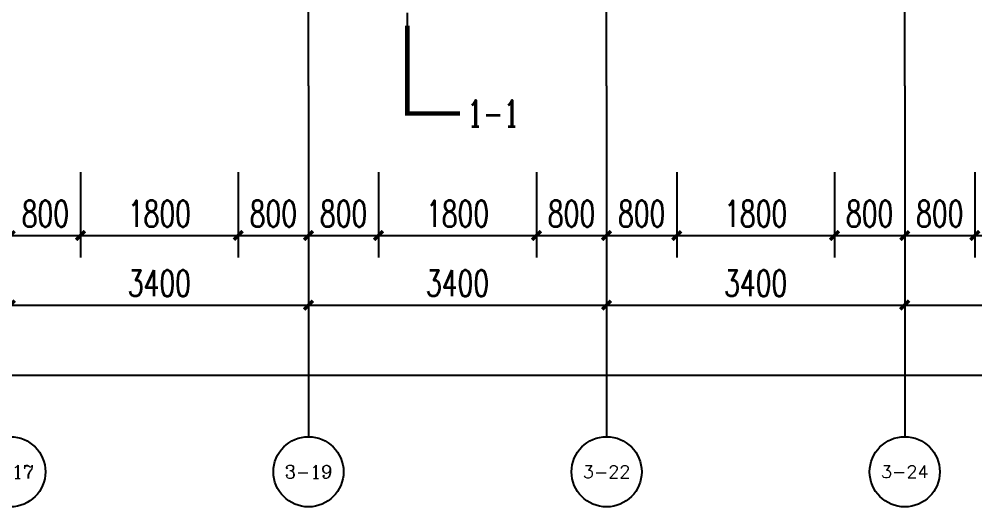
# Model space of a CAD drawing. Extents: x -59851 to 653804, y -249523 to 437614.
# Drawn here: x -13414 to -2514, y 186780 to 192339 of the extents above; entities that cross this region are included whole.
import ezdxf
from ezdxf.enums import TextEntityAlignment as Align

# ---------------------------------------------------------------- set-up
doc = ezdxf.new("R2010")
doc.units = 0
doc.header["$LTSCALE"] = 1000
doc.header["$MEASUREMENT"] = 0
doc.linetypes.add('DASH', pattern=[0.35, 0.25, -0.1])
for name, color, linetype in [('A-第三道尺寸线', 105, 'Continuous'), ('AXIS', 3, 'Continuous'), ('AXIS_TEXT', 7, 'Continuous'), ('DIM_SYMB', 3, 'Continuous'), ('DOTE', 16, 'Continuous'), ('PUB_TEXT', 7, 'Continuous')]:
    doc.layers.add(name, color=color, linetype=linetype)
doc.styles.add('_TCH_AXIS', font='COMPLEX', dxfattribs={"bigfont": 'GBCBIG'})
doc.styles.add('_TCH_DIM_T3', font='SIMPLEX.shx', dxfattribs={"width": 0.705882, "bigfont": 'GBCBIG.shx'})
doc.styles.add('_TCH_LABEL', font='COMPLEX', dxfattribs={"bigfont": 'GBCBIG'})
doc.styles.add('COMPLEX', font='COMPLEX')
doc.dimstyles.new('_TCH_ARCH&&100', dxfattribs={"dimtxt": 297.5, "dimasz": 100, "dimexe": 250, "dimexo": 300, "dimgap": 100, "dimtad": 1, "dimdec": 0, "dimzin": 0, "dimdsep": 46, "dimtxsty": '_TCH_DIM_T3', "dimblk": 'ARCHTICK', "dimcen": 0.09, "dimclrt": 7, "dimazin": 2, "dimtfac": 1, "dimtdec": 0, "dimtix": 1, "dimtmove": 2, "dimatfit": 3, "dimfxl": 0, "dimtolj": 1, "dimtzin": 0, "dimarcsym": 0})

# ---------------------------------------------------------------- blocks, each defined once
blk = doc.blocks.new('_ArchTick')
at = {"color": 0, "linetype": 'ByBlock', "const_width": 0.4}
blk.add_lwpolyline([(-0.5, -0.5), (0.5, 0.5)], dxfattribs=at)
blk = doc.blocks.new('*D3347')
at = {"layer": 'AXIS', "color": 0, "lineweight": -2, "transparency": 16777216}
for p, q in [((-13514, 191280), (-13514, 188830)), ((-10114, 191280), (-10114, 188830)), ((-13514, 189080), (-10114, 189080))]:
    blk.add_line(p, q, dxfattribs=at)
at = {"layer": 'Defpoints', "color": 0, "transparency": 16777216}
for p in [(-13514, 191580), (-10114, 191580), (-10114, 189080)]:
    blk.add_point(p, dxfattribs=at)
at = {"layer": 'AXIS', "color": 0, "lineweight": -2, "transparency": 16777216, "xscale": 100, "yscale": 100, "zscale": 100, "rotation": 180}
blk.add_blockref('_ArchTick', (-13514, 189080), dxfattribs=at)
at = {"layer": 'AXIS', "color": 0, "lineweight": -2, "transparency": 16777216, "xscale": 100, "yscale": 100, "zscale": 100}
blk.add_blockref('_ArchTick', (-10114, 189080), dxfattribs=at)
at = {"layer": 'AXIS', "color": 7, "transparency": 16777216, "insert": (-11814, 189329), "char_height": 297.5, "attachment_point": 5, "style": '_TCH_DIM_T3'}
blk.add_mtext('\\A1;3400', dxfattribs=at)
blk = doc.blocks.new('*D3348')
at = {"layer": 'AXIS', "color": 0, "lineweight": -2, "transparency": 16777216}
for p, q in [((-10114, 191280), (-10114, 188830)), ((-6714, 191280), (-6714, 188830)), ((-10114, 189080), (-6714, 189080))]:
    blk.add_line(p, q, dxfattribs=at)
at = {"layer": 'Defpoints', "color": 0, "transparency": 16777216}
for p in [(-10114, 191580), (-6714, 191580), (-6714, 189080)]:
    blk.add_point(p, dxfattribs=at)
at = {"layer": 'AXIS', "color": 0, "lineweight": -2, "transparency": 16777216, "xscale": 100, "yscale": 100, "zscale": 100, "rotation": 180}
blk.add_blockref('_ArchTick', (-10114, 189080), dxfattribs=at)
at = {"layer": 'AXIS', "color": 0, "lineweight": -2, "transparency": 16777216, "xscale": 100, "yscale": 100, "zscale": 100}
blk.add_blockref('_ArchTick', (-6714, 189080), dxfattribs=at)
at = {"layer": 'AXIS', "color": 7, "transparency": 16777216, "insert": (-8414, 189329), "char_height": 297.5, "attachment_point": 5, "style": '_TCH_DIM_T3'}
blk.add_mtext('\\A1;3400', dxfattribs=at)
blk = doc.blocks.new('*D3349')
at = {"layer": 'AXIS', "color": 0, "lineweight": -2, "transparency": 16777216}
for p, q in [((-6714, 191280), (-6714, 188830)), ((-3314, 191280), (-3314, 188830)), ((-6714, 189080), (-3314, 189080))]:
    blk.add_line(p, q, dxfattribs=at)
at = {"layer": 'Defpoints', "color": 0, "transparency": 16777216}
for p in [(-6714, 191580), (-3314, 191580), (-3314, 189080)]:
    blk.add_point(p, dxfattribs=at)
at = {"layer": 'AXIS', "color": 0, "lineweight": -2, "transparency": 16777216, "xscale": 100, "yscale": 100, "zscale": 100, "rotation": 180}
blk.add_blockref('_ArchTick', (-6714, 189080), dxfattribs=at)
at = {"layer": 'AXIS', "color": 0, "lineweight": -2, "transparency": 16777216, "xscale": 100, "yscale": 100, "zscale": 100}
blk.add_blockref('_ArchTick', (-3314, 189080), dxfattribs=at)
at = {"layer": 'AXIS', "color": 7, "transparency": 16777216, "insert": (-5014, 189329), "char_height": 297.5, "attachment_point": 5, "style": '_TCH_DIM_T3'}
blk.add_mtext('\\A1;3400', dxfattribs=at)
blk = doc.blocks.new('*D3350')
at = {"layer": 'AXIS', "color": 0, "lineweight": -2, "transparency": 16777216}
for p, q in [((-3314, 191280), (-3314, 188830)), ((-314, 191280), (-314, 188830)), ((-3314, 189080), (-314, 189080))]:
    blk.add_line(p, q, dxfattribs=at)
at = {"layer": 'Defpoints', "color": 0, "transparency": 16777216}
for p in [(-3314, 191580), (-314, 191580), (-314, 189080)]:
    blk.add_point(p, dxfattribs=at)
at = {"layer": 'AXIS', "color": 0, "lineweight": -2, "transparency": 16777216, "xscale": 100, "yscale": 100, "zscale": 100, "rotation": 180}
blk.add_blockref('_ArchTick', (-3314, 189080), dxfattribs=at)
at = {"layer": 'AXIS', "color": 0, "lineweight": -2, "transparency": 16777216, "xscale": 100, "yscale": 100, "zscale": 100}
blk.add_blockref('_ArchTick', (-314, 189080), dxfattribs=at)
at = {"layer": 'AXIS', "color": 7, "transparency": 16777216, "insert": (-1814, 189329), "char_height": 297.5, "attachment_point": 5, "style": '_TCH_DIM_T3'}
blk.add_mtext('\\A1;3000', dxfattribs=at)
blk = doc.blocks.new('*D3356')
at = {"layer": 'AXIS', "color": 0, "lineweight": -2, "transparency": 16777216}
for p, q in [((-44214, 189323), (-44214, 188030)), ((14486, 189323), (14486, 188030)), ((-44214, 188280), (14486, 188280))]:
    blk.add_line(p, q, dxfattribs=at)
at = {"layer": 'Defpoints', "color": 0, "transparency": 16777216}
for p in [(-44214, 189623), (14486, 189623), (14486, 188280)]:
    blk.add_point(p, dxfattribs=at)
at = {"layer": 'AXIS', "color": 0, "lineweight": -2, "transparency": 16777216, "xscale": 100, "yscale": 100, "zscale": 100, "rotation": 180}
blk.add_blockref('_ArchTick', (-44214, 188280), dxfattribs=at)
at = {"layer": 'AXIS', "color": 0, "lineweight": -2, "transparency": 16777216, "xscale": 100, "yscale": 100, "zscale": 100}
blk.add_blockref('_ArchTick', (14486, 188280), dxfattribs=at)
at = {"layer": 'AXIS', "color": 7, "transparency": 16777216, "insert": (-14864, 188529), "char_height": 297.5, "attachment_point": 5, "style": '_TCH_DIM_T3'}
blk.add_mtext('\\A1;58700', dxfattribs=at)
blk = doc.blocks.new('_AXISO')
blk.add_circle((0, 0), 0.5)
at = {"layer": 'AXIS_TEXT', "style": 'COMPLEX', "width": 1.041667}
blk.add_attdef('A', text='', height=0.56, dxfattribs=at).set_placement((-0.25, -0.28), (0.25, -0.28), align=Align.FIT)
blk = doc.blocks.new('*D3518')
at = {"layer": 'A-第三道尺寸线', "color": 0, "lineweight": -2, "transparency": 16777216}
for p, q in [((-13514, 190593), (-13514, 189623)), ((-12714, 190593), (-12714, 189623)), ((-13514, 189873), (-12714, 189873))]:
    blk.add_line(p, q, dxfattribs=at)
at = {"layer": 'Defpoints', "color": 0, "transparency": 16777216}
for p in [(-13514, 190893), (-12714, 190893), (-12714, 189873)]:
    blk.add_point(p, dxfattribs=at)
at = {"layer": 'A-第三道尺寸线', "color": 0, "lineweight": -2, "transparency": 16777216, "xscale": 100, "yscale": 100, "zscale": 100, "rotation": 180}
blk.add_blockref('_ArchTick', (-13514, 189873), dxfattribs=at)
at = {"layer": 'A-第三道尺寸线', "color": 0, "lineweight": -2, "transparency": 16777216, "xscale": 100, "yscale": 100, "zscale": 100}
blk.add_blockref('_ArchTick', (-12714, 189873), dxfattribs=at)
at = {"layer": 'A-第三道尺寸线', "color": 7, "transparency": 16777216, "insert": (-13114, 190122), "char_height": 297.5, "attachment_point": 5, "style": '_TCH_DIM_T3'}
blk.add_mtext('\\A1;800', dxfattribs=at)
blk = doc.blocks.new('*D3519')
at = {"layer": 'A-第三道尺寸线', "color": 0, "lineweight": -2, "transparency": 16777216}
for p, q in [((-12714, 190593), (-12714, 189623)), ((-10914, 190593), (-10914, 189623)), ((-12714, 189873), (-10914, 189873))]:
    blk.add_line(p, q, dxfattribs=at)
at = {"layer": 'Defpoints', "color": 0, "transparency": 16777216}
for p in [(-12714, 190893), (-10914, 190893), (-10914, 189873)]:
    blk.add_point(p, dxfattribs=at)
at = {"layer": 'A-第三道尺寸线', "color": 0, "lineweight": -2, "transparency": 16777216, "xscale": 100, "yscale": 100, "zscale": 100, "rotation": 180}
blk.add_blockref('_ArchTick', (-12714, 189873), dxfattribs=at)
at = {"layer": 'A-第三道尺寸线', "color": 0, "lineweight": -2, "transparency": 16777216, "xscale": 100, "yscale": 100, "zscale": 100}
blk.add_blockref('_ArchTick', (-10914, 189873), dxfattribs=at)
at = {"layer": 'A-第三道尺寸线', "color": 7, "transparency": 16777216, "insert": (-11814, 190122), "char_height": 297.5, "attachment_point": 5, "style": '_TCH_DIM_T3'}
blk.add_mtext('\\A1;1800', dxfattribs=at)
blk = doc.blocks.new('*D3520')
at = {"layer": 'A-第三道尺寸线', "color": 0, "lineweight": -2, "transparency": 16777216}
for p, q in [((-10914, 190593), (-10914, 189623)), ((-10114, 190593), (-10114, 189623)), ((-10914, 189873), (-10114, 189873))]:
    blk.add_line(p, q, dxfattribs=at)
at = {"layer": 'Defpoints', "color": 0, "transparency": 16777216}
for p in [(-10914, 190893), (-10114, 190893), (-10114, 189873)]:
    blk.add_point(p, dxfattribs=at)
at = {"layer": 'A-第三道尺寸线', "color": 0, "lineweight": -2, "transparency": 16777216, "xscale": 100, "yscale": 100, "zscale": 100, "rotation": 180}
blk.add_blockref('_ArchTick', (-10914, 189873), dxfattribs=at)
at = {"layer": 'A-第三道尺寸线', "color": 0, "lineweight": -2, "transparency": 16777216, "xscale": 100, "yscale": 100, "zscale": 100}
blk.add_blockref('_ArchTick', (-10114, 189873), dxfattribs=at)
at = {"layer": 'A-第三道尺寸线', "color": 7, "transparency": 16777216, "insert": (-10514, 190122), "char_height": 297.5, "attachment_point": 5, "style": '_TCH_DIM_T3'}
blk.add_mtext('\\A1;800', dxfattribs=at)
blk = doc.blocks.new('*D3521')
at = {"layer": 'A-第三道尺寸线', "color": 0, "lineweight": -2, "transparency": 16777216}
for p, q in [((-10114, 190593), (-10114, 189623)), ((-9314, 190593), (-9314, 189623)), ((-10114, 189873), (-9314, 189873))]:
    blk.add_line(p, q, dxfattribs=at)
at = {"layer": 'Defpoints', "color": 0, "transparency": 16777216}
for p in [(-10114, 190893), (-9314, 190893), (-9314, 189873)]:
    blk.add_point(p, dxfattribs=at)
at = {"layer": 'A-第三道尺寸线', "color": 0, "lineweight": -2, "transparency": 16777216, "xscale": 100, "yscale": 100, "zscale": 100, "rotation": 180}
blk.add_blockref('_ArchTick', (-10114, 189873), dxfattribs=at)
at = {"layer": 'A-第三道尺寸线', "color": 0, "lineweight": -2, "transparency": 16777216, "xscale": 100, "yscale": 100, "zscale": 100}
blk.add_blockref('_ArchTick', (-9314, 189873), dxfattribs=at)
at = {"layer": 'A-第三道尺寸线', "color": 7, "transparency": 16777216, "insert": (-9714, 190122), "char_height": 297.5, "attachment_point": 5, "style": '_TCH_DIM_T3'}
blk.add_mtext('\\A1;800', dxfattribs=at)
blk = doc.blocks.new('*D3522')
at = {"layer": 'A-第三道尺寸线', "color": 0, "lineweight": -2, "transparency": 16777216}
for p, q in [((-9314, 190593), (-9314, 189623)), ((-7514, 190593), (-7514, 189623)), ((-9314, 189873), (-7514, 189873))]:
    blk.add_line(p, q, dxfattribs=at)
at = {"layer": 'Defpoints', "color": 0, "transparency": 16777216}
for p in [(-9314, 190893), (-7514, 190893), (-7514, 189873)]:
    blk.add_point(p, dxfattribs=at)
at = {"layer": 'A-第三道尺寸线', "color": 0, "lineweight": -2, "transparency": 16777216, "xscale": 100, "yscale": 100, "zscale": 100, "rotation": 180}
blk.add_blockref('_ArchTick', (-9314, 189873), dxfattribs=at)
at = {"layer": 'A-第三道尺寸线', "color": 0, "lineweight": -2, "transparency": 16777216, "xscale": 100, "yscale": 100, "zscale": 100}
blk.add_blockref('_ArchTick', (-7514, 189873), dxfattribs=at)
at = {"layer": 'A-第三道尺寸线', "color": 7, "transparency": 16777216, "insert": (-8414, 190122), "char_height": 297.5, "attachment_point": 5, "style": '_TCH_DIM_T3'}
blk.add_mtext('\\A1;1800', dxfattribs=at)
blk = doc.blocks.new('*D3523')
at = {"layer": 'A-第三道尺寸线', "color": 0, "lineweight": -2, "transparency": 16777216}
for p, q in [((-7514, 190593), (-7514, 189623)), ((-6714, 190593), (-6714, 189623)), ((-7514, 189873), (-6714, 189873))]:
    blk.add_line(p, q, dxfattribs=at)
at = {"layer": 'Defpoints', "color": 0, "transparency": 16777216}
for p in [(-7514, 190893), (-6714, 190893), (-6714, 189873)]:
    blk.add_point(p, dxfattribs=at)
at = {"layer": 'A-第三道尺寸线', "color": 0, "lineweight": -2, "transparency": 16777216, "xscale": 100, "yscale": 100, "zscale": 100, "rotation": 180}
blk.add_blockref('_ArchTick', (-7514, 189873), dxfattribs=at)
at = {"layer": 'A-第三道尺寸线', "color": 0, "lineweight": -2, "transparency": 16777216, "xscale": 100, "yscale": 100, "zscale": 100}
blk.add_blockref('_ArchTick', (-6714, 189873), dxfattribs=at)
at = {"layer": 'A-第三道尺寸线', "color": 7, "transparency": 16777216, "insert": (-7114, 190122), "char_height": 297.5, "attachment_point": 5, "style": '_TCH_DIM_T3'}
blk.add_mtext('\\A1;800', dxfattribs=at)
blk = doc.blocks.new('*D3524')
at = {"layer": 'A-第三道尺寸线', "color": 0, "lineweight": -2, "transparency": 16777216}
for p, q in [((-6714, 190593), (-6714, 189623)), ((-5914, 190593), (-5914, 189623)), ((-6714, 189873), (-5914, 189873))]:
    blk.add_line(p, q, dxfattribs=at)
at = {"layer": 'Defpoints', "color": 0, "transparency": 16777216}
for p in [(-6714, 190893), (-5914, 190893), (-5914, 189873)]:
    blk.add_point(p, dxfattribs=at)
at = {"layer": 'A-第三道尺寸线', "color": 0, "lineweight": -2, "transparency": 16777216, "xscale": 100, "yscale": 100, "zscale": 100, "rotation": 180}
blk.add_blockref('_ArchTick', (-6714, 189873), dxfattribs=at)
at = {"layer": 'A-第三道尺寸线', "color": 0, "lineweight": -2, "transparency": 16777216, "xscale": 100, "yscale": 100, "zscale": 100}
blk.add_blockref('_ArchTick', (-5914, 189873), dxfattribs=at)
at = {"layer": 'A-第三道尺寸线', "color": 7, "transparency": 16777216, "insert": (-6314, 190122), "char_height": 297.5, "attachment_point": 5, "style": '_TCH_DIM_T3'}
blk.add_mtext('\\A1;800', dxfattribs=at)
blk = doc.blocks.new('*D3525')
at = {"layer": 'A-第三道尺寸线', "color": 0, "lineweight": -2, "transparency": 16777216}
for p, q in [((-5914, 190593), (-5914, 189623)), ((-4114, 190593), (-4114, 189623)), ((-5914, 189873), (-4114, 189873))]:
    blk.add_line(p, q, dxfattribs=at)
at = {"layer": 'Defpoints', "color": 0, "transparency": 16777216}
for p in [(-5914, 190893), (-4114, 190893), (-4114, 189873)]:
    blk.add_point(p, dxfattribs=at)
at = {"layer": 'A-第三道尺寸线', "color": 0, "lineweight": -2, "transparency": 16777216, "xscale": 100, "yscale": 100, "zscale": 100, "rotation": 180}
blk.add_blockref('_ArchTick', (-5914, 189873), dxfattribs=at)
at = {"layer": 'A-第三道尺寸线', "color": 0, "lineweight": -2, "transparency": 16777216, "xscale": 100, "yscale": 100, "zscale": 100}
blk.add_blockref('_ArchTick', (-4114, 189873), dxfattribs=at)
at = {"layer": 'A-第三道尺寸线', "color": 7, "transparency": 16777216, "insert": (-5014, 190122), "char_height": 297.5, "attachment_point": 5, "style": '_TCH_DIM_T3'}
blk.add_mtext('\\A1;1800', dxfattribs=at)
blk = doc.blocks.new('*D3526')
at = {"layer": 'A-第三道尺寸线', "color": 0, "lineweight": -2, "transparency": 16777216}
for p, q in [((-4114, 190593), (-4114, 189623)), ((-3314, 190593), (-3314, 189623)), ((-4114, 189873), (-3314, 189873))]:
    blk.add_line(p, q, dxfattribs=at)
at = {"layer": 'Defpoints', "color": 0, "transparency": 16777216}
for p in [(-4114, 190893), (-3314, 190893), (-3314, 189873)]:
    blk.add_point(p, dxfattribs=at)
at = {"layer": 'A-第三道尺寸线', "color": 0, "lineweight": -2, "transparency": 16777216, "xscale": 100, "yscale": 100, "zscale": 100, "rotation": 180}
blk.add_blockref('_ArchTick', (-4114, 189873), dxfattribs=at)
at = {"layer": 'A-第三道尺寸线', "color": 0, "lineweight": -2, "transparency": 16777216, "xscale": 100, "yscale": 100, "zscale": 100}
blk.add_blockref('_ArchTick', (-3314, 189873), dxfattribs=at)
at = {"layer": 'A-第三道尺寸线', "color": 7, "transparency": 16777216, "insert": (-3714, 190122), "char_height": 297.5, "attachment_point": 5, "style": '_TCH_DIM_T3'}
blk.add_mtext('\\A1;800', dxfattribs=at)
blk = doc.blocks.new('*D3527')
at = {"layer": 'A-第三道尺寸线', "color": 0, "lineweight": -2, "transparency": 16777216}
for p, q in [((-3314, 190593), (-3314, 189623)), ((-2514, 190593), (-2514, 189623)), ((-3314, 189873), (-2514, 189873))]:
    blk.add_line(p, q, dxfattribs=at)
at = {"layer": 'Defpoints', "color": 0, "transparency": 16777216}
for p in [(-3314, 190893), (-2514, 190893), (-2514, 189873)]:
    blk.add_point(p, dxfattribs=at)
at = {"layer": 'A-第三道尺寸线', "color": 0, "lineweight": -2, "transparency": 16777216, "xscale": 100, "yscale": 100, "zscale": 100, "rotation": 180}
blk.add_blockref('_ArchTick', (-3314, 189873), dxfattribs=at)
at = {"layer": 'A-第三道尺寸线', "color": 0, "lineweight": -2, "transparency": 16777216, "xscale": 100, "yscale": 100, "zscale": 100}
blk.add_blockref('_ArchTick', (-2514, 189873), dxfattribs=at)
at = {"layer": 'A-第三道尺寸线', "color": 7, "transparency": 16777216, "insert": (-2914, 190122), "char_height": 297.5, "attachment_point": 5, "style": '_TCH_DIM_T3'}
blk.add_mtext('\\A1;800', dxfattribs=at)
blk = doc.blocks.new('*D3528')
at = {"layer": 'A-第三道尺寸线', "color": 0, "lineweight": -2, "transparency": 16777216}
for p, q in [((-2514, 190593), (-2514, 189623)), ((-714, 190593), (-714, 189623)), ((-2514, 189873), (-714, 189873))]:
    blk.add_line(p, q, dxfattribs=at)
at = {"layer": 'Defpoints', "color": 0, "transparency": 16777216}
for p in [(-2514, 190893), (-714, 190893), (-714, 189873)]:
    blk.add_point(p, dxfattribs=at)
at = {"layer": 'A-第三道尺寸线', "color": 0, "lineweight": -2, "transparency": 16777216, "xscale": 100, "yscale": 100, "zscale": 100, "rotation": 180}
blk.add_blockref('_ArchTick', (-2514, 189873), dxfattribs=at)
at = {"layer": 'A-第三道尺寸线', "color": 0, "lineweight": -2, "transparency": 16777216, "xscale": 100, "yscale": 100, "zscale": 100}
blk.add_blockref('_ArchTick', (-714, 189873), dxfattribs=at)
at = {"layer": 'A-第三道尺寸线', "color": 7, "transparency": 16777216, "insert": (-1614, 190122), "char_height": 297.5, "attachment_point": 5, "style": '_TCH_DIM_T3'}
blk.add_mtext('\\A1;1800', dxfattribs=at)
blk = doc.blocks.new('roofzhouxian')
at = {"layer": 'DOTE'}
for p, q in [((-7192, -309503), (-7192, -289795)), ((-13992, -309503), (-13992, -295195)), ((-10592, -309503), (-10592, -295195))]:
    blk.add_line(p, q, dxfattribs=at)

msp = doc.modelspace()

# ---------------------------------------------------------------- linework, layer by layer
at = {"layer": 'AXIS'}
for p, q in [((-10113.7, 191580), (-10113.7, 187580)), ((-6713.7, 191580), (-6713.7, 187580)), ((-3313.7, 191580), (-3313.7, 187580))]:
    msp.add_line(p, q, dxfattribs=at)
at = {"layer": 'DIM_SYMB', "linetype": 'DASH'}
msp.add_lwpolyline([(-8986.5, 218311.5), (-8986.5, 192265)], dxfattribs=at)
at = {"layer": 'DIM_SYMB', "const_width": 50}
msp.add_lwpolyline([(-8986.5, 192265), (-8986.5, 191265), (-8386.5, 191265)], dxfattribs=at)

# ---------------------------------------------------------------- block references
msp.add_blockref('roofzhouxian', (3878.4, 501083))
at = {"layer": 'AXIS'}
ref = msp.add_blockref('_AXISO', (-13513.7, 187180), dxfattribs=dict(at, xscale=800, yscale=800, zscale=800))
ref.add_attrib('A', '3-17', dxfattribs={"layer": 'AXIS_TEXT', "height": 152.88, "style": '_TCH_AXIS'}).set_placement((-13783.1, 187103.6), (-13244.4, 187103.6), align=Align.FIT)
ref = msp.add_blockref('_AXISO', (-10113.7, 187180), dxfattribs=dict(at, xscale=800, yscale=800, zscale=800))
ref.add_attrib('A', '3-19', dxfattribs={"layer": 'AXIS_TEXT', "height": 152.88, "style": '_TCH_AXIS'}).set_placement((-10383.1, 187103.6), (-9844.4, 187103.6), align=Align.FIT)
ref = msp.add_blockref('_AXISO', (-6713.7, 187180), dxfattribs=dict(at, xscale=800, yscale=800, zscale=800))
ref.add_attrib('A', '3-22', dxfattribs={"layer": 'AXIS_TEXT', "height": 143.86, "style": '_TCH_AXIS'}).set_placement((-6984.3, 187108.1), (-6443.1, 187108.1), align=Align.FIT)
ref = msp.add_blockref('_AXISO', (-3313.7, 187180), dxfattribs=dict(at, xscale=800, yscale=800, zscale=800))
ref.add_attrib('A', '3-24', dxfattribs={"layer": 'AXIS_TEXT', "height": 140.54, "style": '_TCH_AXIS'}).set_placement((-3584.8, 187109.7), (-3042.7, 187109.7), align=Align.FIT)

# ---------------------------------------------------------------- texts
at = {"layer": 'PUB_TEXT', "style": '_TCH_LABEL', "width": 0.705882}
msp.add_text('1-1', height=297.5, dxfattribs=at).set_placement((-8304, 191116.2))

# ---------------------------------------------------------------- dimensions: what is measured, and where the dimension line sits
at = {"layer": 'A-第三道尺寸线'}
for p1, p2, picture, middle in [((-13513.7, 190893.3), (-12713.7, 190893.3), '*D3518', (-13113.7, 190121.7)), ((-12713.7, 190893.3), (-10913.7, 190893.3), '*D3519', (-11813.7, 190121.7)), ((-10913.7, 190893.3), (-10113.7, 190893.3), '*D3520', (-10513.7, 190121.7)), ((-10113.7, 190893.3), (-9313.7, 190893.3), '*D3521', (-9713.7, 190121.7)), ((-9313.7, 190893.3), (-7513.7, 190893.3), '*D3522', (-8413.7, 190121.7)), ((-7513.7, 190893.3), (-6713.7, 190893.3), '*D3523', (-7113.7, 190121.7)), ((-6713.7, 190893.3), (-5913.7, 190893.3), '*D3524', (-6313.7, 190121.7)), ((-5913.7, 190893.3), (-4113.7, 190893.3), '*D3525', (-5013.7, 190121.7)), ((-4113.7, 190893.3), (-3313.7, 190893.3), '*D3526', (-3713.7, 190121.7)), ((-3313.7, 190893.3), (-2513.7, 190893.3), '*D3527', (-2913.7, 190121.7)), ((-2513.7, 190893.3), (-713.7, 190893.3), '*D3528', (-1613.7, 190121.7))]:
    dim = msp.add_aligned_dim(p1=p1, p2=p2, distance=-1020.4, dimstyle='_TCH_ARCH&&100', dxfattribs=at)
    dim.commit()
    dim.dimension.update_dxf_attribs({"geometry": picture, "text_midpoint": middle})
at = {"layer": 'AXIS'}
for p1, p2, distance, picture, middle in [((-13513.7, 191580), (-10113.7, 191580), -2500, '*D3347', (-11813.7, 189328.8)), ((-10113.7, 191580), (-6713.7, 191580), -2500, '*D3348', (-8413.7, 189328.8)), ((-6713.7, 191580), (-3313.7, 191580), -2500, '*D3349', (-5013.7, 189328.8)), ((-3313.7, 191580), (-313.7, 191580), -2500, '*D3350', (-1813.7, 189328.8)), ((-44213.7, 189622.9), (14486.3, 189622.9), -1342.9, '*D3356', (-14863.7, 188528.8))]:
    dim = msp.add_aligned_dim(p1=p1, p2=p2, distance=distance, dimstyle='_TCH_ARCH&&100', dxfattribs=at)
    dim.commit()
    dim.dimension.update_dxf_attribs({"geometry": picture, "text_midpoint": middle})

doc.saveas('drawing.dxf')
